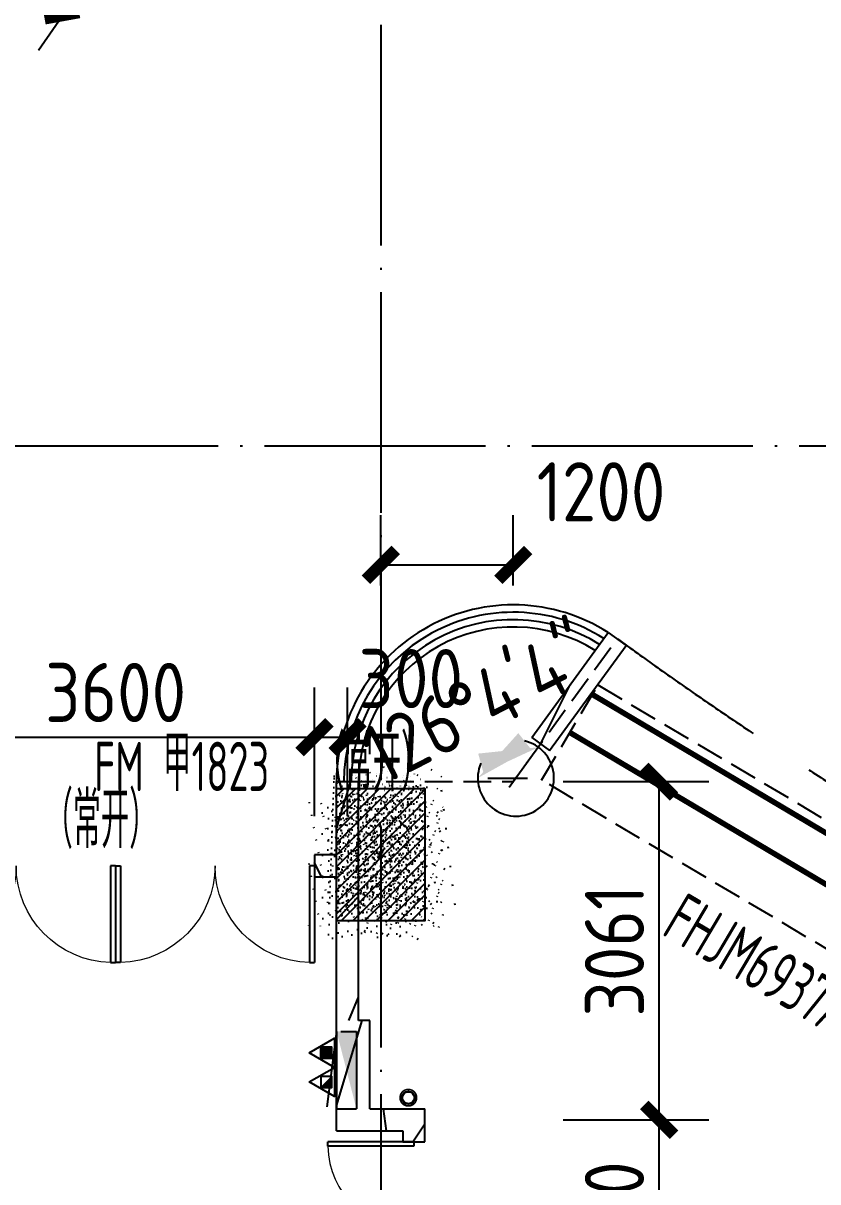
# Model space of a CAD drawing. Header units: inches. Extents: x 0 to 1813292486, y 0 to 3473589894.
# Drawn here: x 600462399 to 600469593, y 3473237557 to 3473248045 of the extents above; entities that cross this region are included whole.
import ezdxf
from ezdxf.enums import TextEntityAlignment as Align
from ezdxf.xclip import XClip

# ---------------------------------------------------------------- set-up
doc = ezdxf.new("R2010")
doc.units = ezdxf.units.IN
doc.header["$LTSCALE"] = 1000
doc.header["$MEASUREMENT"] = 0
doc.header["$XCLIPFRAME"] = 2
for name, pattern in [('AX-MALL-DIM-P02$0$DASH', [0.35, 0.25, -0.1]), ('AX-MALL-GIRD-200$0$DOTE', [2.4200000000000004, 2, -0.2, 0.02, -0.2]), ('AX-MALL-WALL-P02-QT$0$Ax-Dxs-Wall-P01-150$0$DASH', [0.35, 0.25, -0.1]), ('AX-MALL-WALL-P02-QT$0$DASH', [0.35, 0.25, -0.1])]:
    doc.linetypes.add(name, pattern=pattern)
for name, color, linetype in [('A-Anno-Note', 241, 'Continuous'), ('AX-MALL-DIM-P02$0$A-Anno-Dims', 3, 'Continuous'), ('AX-MALL-DIM-P02$0$A-Detl-Patt', 8, 'Continuous'), ('AX-MALL-DIM-P02$0$A-Detl-Thin', 131, 'Continuous'), ('AX-MALL-GIRD-200$0$A-Grid', 222, 'AX-MALL-GIRD-200$0$DOTE'), ('AX-MALL-P02-200$0$A-Anno-Note', 241, 'Continuous'), ('AX-MALL-WALL-P02$0$A-Anno-Note', 241, 'Continuous'), ('AX-MALL-WALL-P02-QT$0$A-Curt', 151, 'Continuous'), ('AX-MALL-WALL-P02-QT$0$A-Detl-Fine', 152, 'Continuous'), ('AX-MALL-WALL-P02-QT$0$A-Detl-Thin', 131, 'Continuous'), ('AX-MALL-WALL-P02-QT$0$A-Wall', 2, 'Continuous'), ('AX-MALL-WALL-P02-QT$0$A-Wall-Patt', 13, 'Continuous'), ('AX-MALL-WALL-P02-QT$0$A-Wind', 4, 'Continuous'), ('AX-MALL-WORD-P02$0$A-Wind-Iden', 11, 'Continuous'), ('AX-MALL-ZTKD-P02$0$A-Anno-Dims', 3, 'Continuous'), ('AX-MALL-ZTKD-P02$0$A-Anno-Note', 241, 'Continuous'), ('PX-MALL-P02-LG$0$P-Exsh', 31, 'Continuous'), ('PX-MALL-P02-LG$0$P-Hydt-Boxx', 221, 'Continuous'), ('PX-MALL-P02-LG$0$P-Hydt-Pipe', 221, 'Continuous'), ('PX-MALL-P02-LG$0$P-Pipe-Risr', 7, 'Continuous'), ('PX-MALL-P02-LG$0$P-Pipe-Risr-Arch', 6, 'Continuous'), ('PX-MALL-P02-LG$0$P-Pipe-Risr-W100', 6, 'Continuous'), ('PX-MALL-P02-LG$0$P-Pipe-Risr-W50', 6, 'Continuous'), ('SX-MALL-WALL-L-1F~2F$0$S-COLU', 30, 'Continuous'), ('SX-MALL-WALL-L-1F~2F$0$S-PATT-WALL', 83, 'Continuous'), ('SX-MALL-WALL-L-1F~2F$0$单形心', 4, 'Continuous'), ('SX-MALL-WALL-L-2F~3F$0$单形心', 4, 'Continuous')]:
    doc.layers.add(name, color=color, linetype=linetype)
doc.styles.add('AX-MALL-DIM-P02$0$_TCH_DIM_T3', font='gbenor.shx')
doc.styles.add('AX-MALL-WORD-P02$0$_TCH_WINDOW', font='gbenor.shx', dxfattribs={"bigfont": 'gbcbig.shx'})
doc.styles.add('AX-MALL-ZTKD-P02$0$_TCH_DIM_T3', font='gbenor.shx')
doc.styles.add('PX-MALL-P02-LG$0$jzfz', font='gbenor.shx', dxfattribs={"bigfont": 'gbcbig.shx'})
doc.dimstyles.new('AX-MALL-DIM-P02$0$_TCH_ARCH&&180', dxfattribs={"dimtxt": 535.5, "dimasz": 270, "dimexe": 450, "dimexo": 450, "dimgap": 137.25, "dimtad": 1, "dimdec": 0, "dimzin": 0, "dimdsep": 46, "dimtxsty": 'AX-MALL-DIM-P02$0$_TCH_DIM_T3', "dimblk": 'AX-MALL-DIM-P02$0$_ArchTick', "dimcen": 0.09, "dimclrt": 7, "dimazin": 2, "dimtfac": 1, "dimtdec": 0, "dimtix": 1, "dimtmove": 2, "dimatfit": 3, "dimfxl": 500, "dimtolj": 1, "dimtzin": 0, "dimarcsym": 0})
doc.dimstyles.new('AX-MALL-DIM-P02$0$_TCH_ARROW&&180', dxfattribs={"dimtxt": 535.5, "dimasz": 540, "dimexe": 450, "dimexo": 450, "dimgap": 137.25, "dimtad": 1, "dimdec": 0, "dimzin": 0, "dimdsep": 46, "dimtxsty": 'AX-MALL-DIM-P02$0$_TCH_DIM_T3', "dimcen": 0.09, "dimclrt": 7, "dimaunit": 1, "dimadec": 3, "dimazin": 2, "dimtfac": 1, "dimtdec": 0, "dimtix": 1, "dimtmove": 2, "dimatfit": 3, "dimfxl": 500, "dimtolj": 1, "dimtzin": 0, "dimarcsym": 0})
doc.dimstyles.new('AX-MALL-ZTKD-P02$0$_TCH_ARCH&&150', dxfattribs={"dimtxt": 446.25, "dimasz": 225, "dimexe": 375, "dimexo": 375, "dimgap": 114.375, "dimtad": 1, "dimdec": 0, "dimzin": 0, "dimdsep": 46, "dimtxsty": 'AX-MALL-ZTKD-P02$0$_TCH_DIM_T3', "dimblk": 'AX-MALL-ZTKD-P02$0$_ArchTick', "dimcen": 0.09, "dimclrt": 7, "dimazin": 2, "dimtfac": 1, "dimtdec": 0, "dimtix": 1, "dimtmove": 2, "dimatfit": 3, "dimfxl": 500, "dimtolj": 1, "dimtzin": 0, "dimarcsym": 0})
pattern_1 = [(45, (0, 359.0227), (-353.55353201463, 353.55353201463), [])]

# ---------------------------------------------------------------- blocks, each defined once
blk = doc.blocks.new('AX-MALL-WORD-P02')
at = {"layer": 'AX-MALL-WORD-P02$0$A-Wind-Iden', "style": 'AX-MALL-WORD-P02$0$_TCH_WINDOW', "width": 0.7}
for s, height, rotation, p in [('FM', 446.25, 339.5681611511459, (600283779.2950351, 3473139868.978135)), ('甲', 506.3829787234042, 339.5681611511459, (600284364.7408543, 3473139650.882386)), ('（常开）', 506.3829787234042, 339.5681611511459, (600283179.9500128, 3473139542.353652)), ('1823', 446.25, 339.5681611511459, (600284606.539503, 3473139560.805294)), ('（常开）', 506.3829787234042, 339.5681611511459, (600285665.9176518, 3473139166.155845)), ('FHJM6937A', 446.25, 308.9059162501424, (600288130.5233169, 3473136868.999086))]:
    blk.add_text(s, height=height, rotation=rotation, dxfattribs=at).set_placement(p)
blk = doc.blocks.new('AX-MALL-GIRD-200')
at = {"layer": 'AX-MALL-GIRD-200$0$A-Grid'}
for p, q in [((600308063.3157052, 3473197622.839416), (600269333.7767559, 3473093659.112334)), ((600229622.1740841, 3473163378.493353), (600587518.1781827, 3473030051.730071))]:
    blk.add_line(p, q, dxfattribs=at)
blk = doc.blocks.new('*U123')
at = {"layer": 'AX-MALL-WALL-P02-QT$0$A-Detl-Fine', "color": 152, "linetype": 'AX-MALL-WALL-P02-QT$0$Ax-Dxs-Wall-P01-150$0$DASH'}
blk.add_lwpolyline([(-999.9999999501719, 21375.55205015665), (-999.999999942652, 14394.18370844236), (5.362267074815463e-08, 14394.18370843864), (4.610285486705834e-08, 21375.55205016038)], close=True, dxfattribs=at)
at = {"layer": 'AX-MALL-WALL-P02-QT$0$A-Detl-Thin', "linetype": 'AX-MALL-WALL-P02-QT$0$Ax-Dxs-Wall-P01-150$0$DASH', "const_width": 49.99999999999998}
for points in [[(-899.9999999463773, 14394.18370843864), (-899.9999999538971, 21375.55205015292)], [(-499.999999942652, 14394.18370844236), (-499.9999999501719, 21375.55205015665)]]:
    blk.add_lwpolyline(points, dxfattribs=at)
blk = doc.blocks.new('SX-MALL-WALL-L-1F~2F$0$BANWANG_XINGXIN')
at = {"color": 0}
for points in [[(0.7071067811865476, 0.7071067811865475), (-0.7071067811865477, -0.7071067811865475)], [(-0.7071067811865475, 0.7071067811865476), (0.7071067811865474, -0.7071067811865477)]]:
    blk.add_lwpolyline(points, dxfattribs=at)
blk = doc.blocks.new('SX-MALL-WALL-L-1F~2F')
at = {"layer": 'SX-MALL-WALL-L-1F~2F$0$S-PATT-WALL'}
h = blk.add_hatch(dxfattribs=at)
h.set_pattern_fill('钢筋混凝土', color=256, scale=15, pattern_type=2)
h.set_pattern_definition([(24.56816131876918, (600332848.5159376, 3473133887.589986), (-31.18316060756021, 68.21004687377882), []), (29.56816131876925, (600332848.5159376, 3473133887.589986), (97.53445422577846, -46.37920049590846), [11.24999999999976, -123.7499999999981]), (334.5681613187692, (600332848.5159376, 3473133887.589986), (19.8843977583576, 112.9961142864107), [8.999999999999757, -98.99999999999805]), (80.01956131876923, (600332856.6438087, 3473133883.725054), (117.4189029535321, 66.61682170576017), [9.5610285, -105.1713168]), (25.75236131876918, (600332858.9887226, 3473133915.702631), (141.3476152674957, -79.15081590010527), [16.87499999999999, -185.6249999999999]), (76.20376131876925, (600332870.7676862, 3473133909.106722), (182.3878362713222, 87.98253900728308), [14.3415432, -157.75695]), (330.7523613187692, (600332858.9887226, 3473133915.702631), (182.3877676118969, 87.98268144025063), [13.5, -148.4999999999999]), (0.5681613187692685, (600332870.4268485, 3473133903.438077), (62.82047321120105, -87.84980446922418), [11.25, -123.75]), (305.5681613187692, (600332870.4268485, 3473133903.438077), (72.17288940056437, 89.18848105901375), [8.999999999999998, -98.99999999999999]), (51.01956131876926, (600332875.6618834, 3473133896.117257), (134.9933625470349, 1.33857134020591), [9.5610285, -105.1713168]), (17.06816131876921, (600332848.5159376, 3473133887.589986), (19.14085714793764, 46.1558949392409), [0.7499999999999999, -97.79999999999998, 0.7499999999999999, -100.5, 0.7499999999999999, -99.37499999999999]), (347.0681613187692, (600332848.5159376, 3473133887.589986), (57.63084699394109, 41.66442757030211), [0.7499999999999999, -57.29999999999999, 0.7499999999999999, -95.54999999999998, 0.7499999999999999, -37.87499999999999]), (307.0681613187692, (600332817.170339, 3473133899.267141), (73.85474001336533, -31.12342331039777), [0.7499999999999849, -37.49999999999903, 0.7499999999999849, -116.9999999999981, 0.7499999999999849, -155.2499999999961]), (297.0681613187692, (600332803.1140169, 3473133904.503534), (87.2164167648191, -16.46683781742514), [0.7499999999999999, -48.74999999999999, 0.7499999999999999, -77.69999999999997, 0.7499999999999999, -110.25])])
h.paths.add_polyline_path([(600285844.6210215, 3473139125.862175), (600286594.2915387, 3473138846.587914), (600286175.3801407, 3473137722.082134), (600285425.7096236, 3473138001.356397)])
at = {"layer": 'SX-MALL-WALL-L-1F~2F$0$S-COLU'}
blk.add_lwpolyline([(600285844.6210215, 3473139125.862175), (600286594.2915387, 3473138846.587914), (600286175.3801407, 3473137722.082134), (600285425.7096236, 3473138001.356397)], close=True, dxfattribs=at)
at = {"layer": 'SX-MALL-WALL-L-1F~2F$0$单形心', "color": 1, "xscale": 50, "yscale": 50, "zscale": 50}
blk.add_blockref('SX-MALL-WALL-L-1F~2F$0$BANWANG_XINGXIN', (600286010.0005811, 3473138423.972155), dxfattribs=at)
blk = doc.blocks.new('SX-MALL-WALL-L-2F~3F$0$BANWANG_XINGXIN')
at = {"color": 0}
for points in [[(0.7071067811865476, 0.7071067811865475), (-0.7071067811865477, -0.7071067811865475)], [(-0.7071067811865475, 0.7071067811865476), (0.7071067811865474, -0.7071067811865477)]]:
    blk.add_lwpolyline(points, dxfattribs=at)
blk = doc.blocks.new('SX-MALL-WALL-L-2F~3F')
ref = blk.add_blockref('SX-MALL-WALL-L-1F~2F', (0, 0))
XClip(ref).set_block_clipping_path([(600349769.7341375, 3473074679.418533), (600357001.7302529, 3473071985.287766), (600356499.8725733, 3473070638.124951), (600359302.5086629, 3473069594.060767), (600362345.1765132, 3473077761.653201), (600381551.4312518, 3473070606.759726), (600391553.7259278, 3473066880.611454), (600387749.827644, 3473056669.608357), (600391632.1759799, 3473055223.319679), (600395635.5522461, 3473065969.791956), (600406982.2408491, 3473061742.817497), (600403058.8006672, 3473051210.921831), (600412723.2437257, 3473047610.6332), (600445093.3740637, 3473134503.466942), (600393055.2444371, 3473153889.197227), (600387463.4997383, 3473138878.984498), (600380158.3525343, 3473141600.366193), (600382830.751978, 3473148774.027779), (600388210.8522022, 3473146769.782572), (600390696.2253517, 3473153441.399696), (600277474.697425, 3473195619.741203), (600273446.9822528, 3473184807.934726), (600257129.111771, 3473190886.82031), (600241575.9633431, 3473149136.690594), (600258197.8999482, 3473142944.531458), (600255239.7303221, 3473135003.762026), (600263182.3271956, 3473132044.911624), (600260741.6763649, 3473125493.34496), (600269350.4970673, 3473122286.306632), (600271511.1407766, 3473128086.235537), (600286270.1853781, 3473122588.058336), (600284109.5416689, 3473116788.129431), (600282580.7823727, 3473112684.400902), (600291840.7574171, 3473109234.788475), (600290827.7957876, 3473106515.642598), (600293360.405141, 3473105572.171298), (600294731.2544166, 3473109252.0137), (600323175.4764534, 3473098655.706329), (600321336.3302773, 3473093718.790065), (600344750.773286, 3473084996.222976), (600341987.4689643, 3473077578.540671), (600344583.6790427, 3473076611.376234), (600346015.5062013, 3473080454.904757), (600351201.5612961, 3473078522.947055)])
at = {"layer": 'SX-MALL-WALL-L-2F~3F$0$单形心', "color": 1, "xscale": 50, "yscale": 50, "zscale": 50}
blk.add_blockref('SX-MALL-WALL-L-2F~3F$0$BANWANG_XINGXIN', (600286010.0005811, 3473138423.972155), dxfattribs=at)
blk = doc.blocks.new('SX-MALL-WALL-2F~3F')
blk.add_blockref('SX-MALL-WALL-L-2F~3F', (0, 0))
blk = doc.blocks.new('AX-MALL-WALL-P02-QT$0$$DorLib2D$00000002')
for p, q in [((-0.5, -5.684341886080802e-17), (-0.5000000000000007, 0.4875)), ((-0.4750000000000007, 0.4875), (-0.5000000000000007, 0.4875)), ((-0.475, -2.842170943040401e-17), (-0.4750000000000007, 0.4875)), ((0.475, -2.842170943040401e-17), (0.4750000000000007, 0.4875)), ((0.4750000000000007, 0.4875), (0.5000000000000007, 0.4875)), ((0.5, -5.684341886080802e-17), (0.5000000000000007, 0.4875)), ((-0.5, -5.684341886080802e-17), (-0.475, -2.842170943040401e-17)), ((0.5, -5.684341886080802e-17), (0.475, -2.842170943040401e-17))]:
    blk.add_line(p, q)
at = {"lineweight": 13}
for centre, start, end in [((-0.4875, -4.263256414560601e-17), 0, 88.53071641864632), ((0.4875, -4.263256414560601e-17), 91.4692835813537, 180)]:
    blk.add_arc(centre, 0.4875, start, end, dxfattribs=at)
blk = doc.blocks.new('AX-MALL-WALL-P02-QT')
at = {"layer": 'AX-MALL-WALL-P02-QT$0$A-Wall-Patt'}
h = blk.add_hatch(dxfattribs=at)
h.set_pattern_fill('普通砖', color=256, scale=200, style=0)
h.set_pattern_definition(pattern_1)
h.paths.add_polyline_path([(600287770.5543624, 3473138773.005545), (600288752.1440969, 3473139422.717504), (600288641.7552958, 3473139589.493739), (600287660.1655611, 3473138939.78178)])
h = blk.add_hatch(dxfattribs=at)
h.set_pattern_fill('普通砖', color=256, scale=200, style=0)
h.set_pattern_definition(pattern_1)
h.paths.add_polyline_path([(600285662.7285768, 3473138446.627618), (600285787.673663, 3473138400.081907), (600286053.4248389, 3473139113.451689), (600285866.0072094, 3473139183.270255), (600285635.1653167, 3473138563.609288)])
h = blk.add_hatch(dxfattribs=at)
h.set_pattern_fill('普通砖', color=256, scale=200, style=0)
h.set_pattern_definition(pattern_1)
h.paths.add_polyline_path([(600285635.1653167, 3473138563.609288), (600285447.7476904, 3473138633.427854), (600285377.9291242, 3473138446.010224), (600285565.3467505, 3473138376.191659), (600285662.7285767, 3473138446.627618)])
h = blk.add_hatch(dxfattribs=at)
h.set_pattern_fill('普通砖', color=256, scale=200, style=0)
h.set_pattern_definition(pattern_1)
h.paths.add_polyline_path([(600285111.5260695, 3473137157.977068), (600285298.943699, 3473137088.158502), (600285787.673663, 3473138400.081907), (600285662.7285768, 3473138446.627618), (600285565.3467505, 3473138376.191659)])
h = blk.add_hatch(dxfattribs=at)
h.set_pattern_fill('普通砖', color=256, scale=200, style=0)
h.set_pattern_definition(pattern_1)
h.paths.add_polyline_path([(600284762.4332379, 3473136220.888922), (600285113.3782482, 3473136303.578701), (600285392.6525139, 3473137053.24922), (600285111.5260698, 3473137157.977069)])
h = blk.add_hatch(dxfattribs=at)
h.set_pattern_fill('普通砖', color=256, scale=200, style=0)
h.set_pattern_definition(pattern_1)
h.paths.add_polyline_path([(600285113.3782482, 3473136303.578701), (600284762.4332379, 3473136220.888922), (600285324.6813077, 3473136011.435018), (600285581.9175032, 3473136129.034081)])
h = blk.add_hatch(dxfattribs=at)
h.set_pattern_fill('普通砖', color=256, scale=200, style=0)
h.set_pattern_definition(pattern_1)
h.paths.add_polyline_path([(600285324.6813077, 3473136011.435018), (600285289.7720246, 3473135917.726203), (600285477.189654, 3473135847.907637), (600285581.9175032, 3473136129.034081)])
at = {"layer": 'AX-MALL-WALL-P02-QT$0$A-Curt'}
for centre, radius, start, end in [((600287365.3482445, 3473138624.721724), 1600.000000212772, 37.08380409213955, 159.5681612991671), ((600287365.3482447, 3473138624.721724), 1533.333333531828, 37.23981762925915, 159.5681612914155), ((600287365.3482445, 3473138624.721724), 1466.666666844308, 37.41004591409863, 159.5681613036666), ((600287365.3482447, 3473138624.721724), 1400.000000277665, 37.59652617200314, 159.5681612771039)]:
    blk.add_arc(centre, radius, start, end, dxfattribs=at)
at = {"layer": 'AX-MALL-WALL-P02-QT$0$A-Detl-Thin', "linetype": 'AX-MALL-WALL-P02-QT$0$DASH', "ltscale": 6}
blk.add_lwpolyline([(600288699.5567336, 3473139507.831172, 0.1992234664428534), (600311521.0187526, 3473124134.704201, -0.04596191919102646), (600322082.2833294, 3473120967.36366, -0.04596191919102646)], format="xyb", dxfattribs=at)
at = {"layer": 'AX-MALL-WALL-P02-QT$0$A-Wall'}
for p, q in [((600287660.1655611, 3473138939.78178), (600288641.7552958, 3473139589.493739)), ((600288641.7552958, 3473139589.493739), (600288752.1440969, 3473139422.717504)), ((600287770.5543624, 3473138773.005545), (600288752.1440969, 3473139422.717504)), ((600285635.1653167, 3473138563.609288), (600285866.0072094, 3473139183.270255)), ((600285866.0072094, 3473139183.270255), (600286053.4248389, 3473139113.451689)), ((600285787.673663, 3473138400.081907), (600286053.4248389, 3473139113.451689)), ((600287660.1655611, 3473138939.78178), (600287770.5543624, 3473138773.005545)), ((600285447.7476904, 3473138633.427854), (600285377.9291242, 3473138446.010224)), ((600285635.1653167, 3473138563.609288), (600285447.7476904, 3473138633.427854)), ((600285377.9291242, 3473138446.010224), (600285565.3467505, 3473138376.191659)), ((600285111.5260695, 3473137157.977068), (600285565.3467505, 3473138376.191659)), ((600285298.943699, 3473137088.158502), (600285787.673663, 3473138400.081907)), ((600284762.4332379, 3473136220.888922), (600285111.5260698, 3473137157.977069)), ((600285113.3782482, 3473136303.578701), (600285392.6525139, 3473137053.24922)), ((600285392.6525139, 3473137053.24922), (600285298.943699, 3473137088.158502)), ((600284762.4332379, 3473136220.888922), (600285324.6813077, 3473136011.435018)), ((600285113.3782482, 3473136303.578701), (600285581.9175032, 3473136129.034081)), ((600285477.189654, 3473135847.907637), (600285581.9175032, 3473136129.034081)), ((600285324.6813077, 3473136011.435018), (600285289.7720246, 3473135917.726203)), ((600285289.7720246, 3473135917.726203), (600285477.189654, 3473135847.907637))]:
    blk.add_line(p, q, dxfattribs=at)
at = {"layer": 'AX-MALL-WALL-P02-QT$0$A-Detl-Thin'}
blk.add_blockref('SX-MALL-WALL-2F~3F', (0, 0), dxfattribs=at)
at = {"layer": 'AX-MALL-WALL-P02-QT$0$A-Detl-Thin', "color": 5, "xscale": -1, "rotation": 38.90591628320735}
blk.add_blockref('*U123', (600301035.6095546, 3473121915.066171), dxfattribs=at)
at = {"layer": 'AX-MALL-WALL-P02-QT$0$A-Wind'}
blk.add_blockref('AX-MALL-GIRD-200', (0, 0), dxfattribs=at)
at = {"layer": 'AX-MALL-WALL-P02-QT$0$A-Wind', "zscale": 200}
for p, xscale, yscale, rotation in [((600282882.7004105, 3473139482.269684), 1800, -1800, 339.5681613151826), ((600284569.4590752, 3473138853.902587), 1800, -1800, 339.5681613151826), ((600285104.206574, 3473135133.146403), 1600, 1600, 69.56816130646175)]:
    blk.add_blockref('AX-MALL-WALL-P02-QT$0$$DorLib2D$00000002', p, dxfattribs=dict(at, xscale=xscale, yscale=yscale, rotation=rotation))
blk = doc.blocks.new('AX-MALL-WALL-P02')
at = {"layer": 'AX-MALL-WALL-P02$0$A-Anno-Note'}
blk.add_blockref('AX-MALL-WORD-P02', (0, 0), dxfattribs=at)
blk.add_blockref('AX-MALL-WALL-P02-QT', (0, 0), dxfattribs=at)
blk = doc.blocks.new('PX-MALL-P02-LG$0$XHS1')
at = {"layer": 'PX-MALL-P02-LG$0$P-Hydt-Boxx', "ltscale": 0.7}
for p, q in [((350.0030006170273, 240), (-332.898939371109, 327.2950124740601)), ((350.0030006170273, 240), (-349.9969996213913, 240)), ((-349.9969997406006, 239.9999995231628), (-349.9969996213913, 60)), ((350.0030003786087, 200), (350.003000497818, 60)), ((350.0030006170273, 60), (-349.996999502182, 60))]:
    blk.add_line(p, q, dxfattribs=at)
blk.add_solid([(350.0030006170273, 240), (350.0030002593994, 60.00000047683716), (-349.9969996213913, 60)], dxfattribs=at)
blk = doc.blocks.new('PX-MALL-P02-LG$0$MHQ')
at = {"layer": 'PX-MALL-P02-LG$0$P-Exsh', "ltscale": 0.7}
h = blk.add_hatch(dxfattribs=at)
h.set_pattern_fill('ANSI31', color=256, scale=25, style=0)
h.set_pattern_definition([(45, (-160019.2306599375, -42228.3236173685), (-28.0633003783411, 28.0633003783411), [])])
h.paths.add_polyline_path([(-75.0000000015425, 185.1731819980414), (75, 185.1731819980414), (75, 35.17318199802685), (-75.0000000015425, 35.17318199802685)])
for points in [[(0, 346.4101615137042), (-200, -1.455191522836685e-11), (200, -1.455191522836685e-11)], [(0, 346.4101615137042), (-200, -1.455191522836685e-11), (200, -1.455191522836685e-11)], [(0, 346.4101615137042), (-200, -1.455191522836685e-11), (200, -1.455191522836685e-11)], [(-75.0000000015425, 185.1731819980414), (75, 185.1731819980414), (75, 35.17318199802685), (-75.0000000015425, 35.17318199802685)]]:
    blk.add_lwpolyline(points, close=True, dxfattribs=at)
blk = doc.blocks.new('PX-MALL-P02-LG$0$20200929200250')
at = {"layer": 'PX-MALL-P02-LG$0$P-Exsh', "ltscale": 0.7, "xscale": 0.6600000001490116, "yscale": 0.6600000001490116, "zscale": 0.6600000001490116}
for p in [(-132.0000001192093, 40), (131.9999997615814, 40)]:
    blk.add_blockref('PX-MALL-P02-LG$0$MHQ', p, dxfattribs=at)
blk = doc.blocks.new('PX-MALL-P02-LG$0$20211220143732')
at = {"layer": 'PX-MALL-P02-LG$0$P-Exsh'}
blk.add_blockref('PX-MALL-P02-LG$0$20200929200250', (-374.9999999407155, 219.6219584928522), dxfattribs=at)
at = {"layer": 'PX-MALL-P02-LG$0$P-Hydt-Boxx', "ltscale": 0.7, "xscale": -1}
blk.add_blockref('PX-MALL-P02-LG$0$XHS1', (-349.9969999989844, 0), dxfattribs=at)
blk = doc.blocks.new('PX-MALL-P02-LG$0$P-Risr')
at = {"layer": 'PX-MALL-P02-LG$0$P-Pipe-Risr-W50'}
h = blk.add_hatch(color=0, dxfattribs=at)
edge = h.paths.add_edge_path()
edge.add_ellipse((0, 0), major_axis=(47.05795628796547, 47.05795628796547), ratio=0.9999999999999695, start_angle=225.0000000000009, end_angle=405.0000000000009, ccw=False)
edge.add_ellipse((0, 0), major_axis=(47.05795628796764, 47.05795628796764), ratio=0.9999999999998785, start_angle=133.9675974886221, end_angle=225.0000000000035, ccw=False)
edge.add_line((-66.53919663240958, 1.199087783927098), (-54.4367953546693, 1.199087783927098))
edge.add_ellipse((0, 0), major_axis=(-38.50196423560672, 38.50196423560672), ratio=0.9999999999999859, start_angle=43.73814098242129, end_angle=134.9999999999996)
edge.add_ellipse((0, 0), major_axis=(38.50196423561096, 38.50196423561096), ratio=0.9999999999998216, start_angle=225.0000000000051, end_angle=405.0000000000051)
edge.add_ellipse((0, 0), major_axis=(38.50196423560679, 38.50196423560679), ratio=0.9999999999999831, start_angle=45.00000000000048, end_angle=133.7381409824204)
edge.add_line((-54.43679535467527, 1.199087783927098), (-66.53919663241555, 1.199087783927098))
edge.add_ellipse((0, 0), major_axis=(-47.05795628796762, 47.05795628796762), ratio=0.9999999999998742, start_angle=-45.00000000000358, end_angle=43.967597488629224, ccw=False)
at = {"layer": 'PX-MALL-P02-LG$0$P-Pipe-Risr-Arch', "ltscale": 0.7}
blk.add_circle((0, 0), 59.29000000000001, dxfattribs=at)
at = {"layer": 'PX-MALL-P02-LG$0$P-Pipe-Risr-W100', "color": 0, "const_width": 15}
blk.add_lwpolyline([(-75, 0, 1), (75, 0, 1)], format="xyb", close=True, dxfattribs=at)
at = {"layer": 'PX-MALL-P02-LG$0$P-Pipe-Risr-W50'}
blk.add_circle((0, 0), 54.45000000000001, dxfattribs=at)
at = {"layer": 'PX-MALL-P02-LG$0$P-Pipe-Risr', "style": 'PX-MALL-P02-LG$0$jzfz', "width": 0.6, "flags": 1}
for tag, p in [('SYS-MARK', (0.3310501334344735, -45.65933377496549)), ('RANGE', (0.3337570973526454, -45.67887874227017))]:
    blk.add_attdef(tag, text='', height=0.015625, dxfattribs=at).set_placement(p, align=Align.MIDDLE)
blk = doc.blocks.new('PX-MALL-P02-LG')
at = {"layer": 'PX-MALL-P02-LG$0$P-Exsh', "xscale": -1, "rotation": 69.56816081045531}
blk.add_blockref('PX-MALL-P02-LG$0$20211220143732', (600285057.152958, 3473136324.524269), dxfattribs=at)
at = {"layer": 'PX-MALL-P02-LG$0$P-Hydt-Pipe', "color": 221, "rotation": 339.5681614230286}
blk.add_blockref('PX-MALL-P02-LG$0$P-Risr', (600285476.2573767, 3473136275.109128), dxfattribs=at)
blk = doc.blocks.new('AX-MALL-ZTKD-P02$0$_ArchTick')
at = {"color": 0, "linetype": 'ByBlock', "const_width": 0.4}
blk.add_lwpolyline([(-0.5, -0.5), (0.5, 0.5)], dxfattribs=at)
blk = doc.blocks.new('*D1876')
at = {"layer": 'AX-MALL-ZTKD-P02$0$A-Anno-Dims', "color": 0, "lineweight": -2, "transparency": 16777216}
for p, q in [((600278806.6054921, 3473159544.376032), (600277212.160917, 3473158433.220077)), ((600277519.8214166, 3473158647.626272), (600285955.9827693, 3473146542.222315)), ((600287242.7668447, 3473147438.972075), (600285648.3222697, 3473146327.816119))]:
    blk.add_line(p, q, dxfattribs=at)
at = {"layer": 'AX-MALL-ZTKD-P02$0$A-Anno-Dims', "color": 0, "lineweight": -2, "transparency": 16777216, "xscale": 225, "yscale": 225, "zscale": 225}
for p, rotation in [((600277519.8214166, 3473158647.626272), 124.8723389370086), ((600285955.9827693, 3473146542.222315), 304.8723389370085)]:
    blk.add_blockref('AX-MALL-ZTKD-P02$0$_ArchTick', p, dxfattribs=dict(at, rotation=rotation))
at = {"layer": 'AX-MALL-ZTKD-P02$0$A-Anno-Dims', "color": 7, "transparency": 16777216, "insert": (600282014.7965424, 3473152787.88987), "char_height": 446.25, "attachment_point": 5, "rotation": 304.8723389370086, "style": 'AX-MALL-ZTKD-P02$0$_TCH_DIM_T3'}
blk.add_mtext('\\A1;14755', dxfattribs=at)
blk = doc.blocks.new('AX-MALL-DIM-P02$0$_ArchTick')
at = {"color": 0, "linetype": 'ByBlock', "const_width": 0.4}
blk.add_lwpolyline([(-0.5, -0.5), (0.5, 0.5)], dxfattribs=at)
blk = doc.blocks.new('*D513')
at = {"layer": 'AX-MALL-DIM-P02$0$A-Anno-Dims', "color": 0, "lineweight": -2, "transparency": 16777216}
for p, q in [((600282196.412852, 3473140218.142899), (600282602.4448421, 3473141308.075806)), ((600282445.3530679, 3473140886.38614), (600285818.8703963, 3473139629.651944)), ((600285569.9301802, 3473138961.408703), (600285975.9621705, 3473140051.34161))]:
    blk.add_line(p, q, dxfattribs=at)
at = {"layer": 'AX-MALL-DIM-P02$0$A-Anno-Dims', "color": 0, "lineweight": -2, "transparency": 16777216, "xscale": 270, "yscale": 270, "zscale": 270}
for p, rotation in [((600282445.3530679, 3473140886.38614), 159.5681612839068), ((600285818.8703963, 3473139629.651944), 339.5681612839068)]:
    blk.add_blockref('AX-MALL-DIM-P02$0$_ArchTick', p, dxfattribs=dict(at, rotation=rotation))
at = {"layer": 'AX-MALL-DIM-P02$0$A-Anno-Dims', "color": 7, "transparency": 16777216, "insert": (600284273.494329, 3473140637.539741), "char_height": 535.5, "attachment_point": 5, "rotation": 339.5681612839068, "style": 'AX-MALL-DIM-P02$0$_TCH_DIM_T3'}
blk.add_mtext('\\A1;3600', dxfattribs=at)
blk = doc.blocks.new('*D514')
at = {"layer": 'AX-MALL-DIM-P02$0$A-Anno-Dims', "color": 0, "lineweight": -2, "transparency": 16777216}
for p, q in [((600285569.9301802, 3473138961.408702), (600285975.9621702, 3473140051.341609)), ((600285851.0566213, 3473138856.680854), (600286257.0886114, 3473139946.613761)), ((600285818.8703958, 3473139629.651943), (600286099.9968369, 3473139524.924095))]:
    blk.add_line(p, q, dxfattribs=at)
at = {"layer": 'AX-MALL-DIM-P02$0$A-Anno-Dims', "color": 0, "lineweight": -2, "transparency": 16777216, "xscale": 270, "yscale": 270, "zscale": 270}
for p, rotation in [((600285818.8703958, 3473139629.651943), 159.5681612975822), ((600286099.9968369, 3473139524.924095), 339.5681612975822)]:
    blk.add_blockref('AX-MALL-DIM-P02$0$_ArchTick', p, dxfattribs=dict(at, rotation=rotation))
at = {"layer": 'AX-MALL-DIM-P02$0$A-Anno-Dims', "color": 7, "transparency": 16777216, "insert": (600286821.3326967, 3473139822.854256), "char_height": 535.5, "attachment_point": 5, "rotation": 339.56816129758215, "style": 'AX-MALL-DIM-P02$0$_TCH_DIM_T3'}
blk.add_mtext('\\A1;300', dxfattribs=at)
blk = doc.blocks.new('*D518')
at = {"layer": 'AX-MALL-DIM-P02$0$A-Anno-Dims', "color": 0, "lineweight": -2, "transparency": 16777216}
for p, q in [((600287159.8906584, 3473138735.764274), (600287497.2423911, 3473138610.090855)), ((600287611.214483, 3473138787.460013), (600287311.0172602, 3473138588.760171))]:
    blk.add_line(p, q, dxfattribs=at)
blk.add_arc((600287398.7034945, 3473138646.799485), 344.8456482887268, 136.5650857736238, 56.50355788013666, dxfattribs=at)
at = {"layer": 'AX-MALL-DIM-P02$0$A-Anno-Dims', "color": 0, "transparency": 16777216}
for points in [[(600287616.8838003, 3473138848.795537), (600287561.1536098, 3473139019.950864), (600287075.552725, 3473138767.182629)], [(600287156.0845251, 3473138973.553257), (600287140.4990963, 3473138794.229264), (600287686.2637893, 3473138837.134973)]]:
    blk.add_solid(points, dxfattribs=at)
at = {"layer": 'AX-MALL-DIM-P02$0$A-Anno-Dims', "color": 7, "transparency": 16777216, "insert": (600287313.3722808, 3473139391.774035), "char_height": 535.5, "attachment_point": 5, "rotation": 6.5343218299662045, "style": 'AX-MALL-DIM-P02$0$_TCH_DIM_T3'}
blk.add_mtext('\\A1;126°4\'4"', dxfattribs=at)
blk = doc.blocks.new('*D519')
at = {"layer": 'AX-MALL-DIM-P02$0$A-Anno-Dims', "color": 0, "lineweight": -2, "transparency": 16777216}
for p, q in [((600287787.0379112, 3473138467.62995), (600289024.6171988, 3473138006.595351)), ((600287534.2628433, 3473135295.014605), (600288602.9275328, 3473138163.687125)), ((600286718.3732215, 3473135598.957429), (600287955.9525093, 3473135137.92283))]:
    blk.add_line(p, q, dxfattribs=at)
at = {"layer": 'AX-MALL-DIM-P02$0$A-Anno-Dims', "color": 0, "lineweight": -2, "transparency": 16777216, "xscale": 270, "yscale": 270, "zscale": 270}
for p, rotation in [((600288602.9275328, 3473138163.687125), 69.5681613083856), ((600287534.2628433, 3473135295.014605), 249.5681613083856)]:
    blk.add_blockref('AX-MALL-DIM-P02$0$_ArchTick', p, dxfattribs=dict(at, rotation=rotation))
at = {"layer": 'AX-MALL-DIM-P02$0$A-Anno-Dims', "color": 7, "transparency": 16777216, "insert": (600287689.0744882, 3473136870.733462), "char_height": 535.5, "attachment_point": 5, "rotation": 69.56816130838561, "style": 'AX-MALL-DIM-P02$0$_TCH_DIM_T3'}
blk.add_mtext('\\A1;3061', dxfattribs=at)
blk = doc.blocks.new('*D520')
at = {"layer": 'AX-MALL-DIM-P02$0$A-Anno-Dims', "color": 0, "lineweight": -2, "transparency": 16777216}
for p, q in [((600286718.3732218, 3473135598.957429), (600287955.9525095, 3473135137.922831)), ((600286836.0771801, 3473133420.838313), (600287534.2628434, 3473135295.014605)), ((600286020.1875585, 3473133724.781137), (600287257.7668463, 3473133263.746538))]:
    blk.add_line(p, q, dxfattribs=at)
at = {"layer": 'AX-MALL-DIM-P02$0$A-Anno-Dims', "color": 0, "lineweight": -2, "transparency": 16777216, "xscale": 270, "yscale": 270, "zscale": 270}
for p, rotation in [((600287534.2628434, 3473135295.014605), 69.56816130972523), ((600286836.0771801, 3473133420.838313), 249.5681613097252)]:
    blk.add_blockref('AX-MALL-DIM-P02$0$_ArchTick', p, dxfattribs=dict(at, rotation=rotation))
at = {"layer": 'AX-MALL-DIM-P02$0$A-Anno-Dims', "color": 7, "transparency": 16777216, "insert": (600286805.6493126, 3473134499.309055), "char_height": 535.5, "attachment_point": 5, "rotation": 69.56816130972523, "style": 'AX-MALL-DIM-P02$0$_TCH_DIM_T3'}
blk.add_mtext('\\A1;2000', dxfattribs=at)
blk = doc.blocks.new('*D529')
at = {"layer": 'AX-MALL-DIM-P02$0$A-Anno-Dims', "color": 0, "lineweight": -2, "transparency": 16777216}
for p, q in [((600286860.4679554, 3473140706.926224), (600287083.0436423, 3473141304.397782)), ((600286925.951868, 3473140882.708116), (600288050.4576465, 3473140463.796717)), ((600287984.9737335, 3473140288.014825), (600288207.5494207, 3473140885.486383))]:
    blk.add_line(p, q, dxfattribs=at)
at = {"layer": 'AX-MALL-DIM-P02$0$A-Anno-Dims', "color": 0, "lineweight": -2, "transparency": 16777216, "xscale": 270, "yscale": 270, "zscale": 270}
for p, rotation in [((600286925.951868, 3473140882.708116), 159.5681613107477), ((600288050.4576465, 3473140463.796717), 339.5681613107477)]:
    blk.add_blockref('AX-MALL-DIM-P02$0$_ArchTick', p, dxfattribs=dict(at, rotation=rotation))
at = {"layer": 'AX-MALL-DIM-P02$0$A-Anno-Dims', "color": 7, "transparency": 16777216, "insert": (600289025.357219, 3473140805.826562), "char_height": 535.5, "attachment_point": 5, "rotation": 339.56816131074766, "style": 'AX-MALL-DIM-P02$0$_TCH_DIM_T3'}
blk.add_mtext('\\A1;1200', dxfattribs=at)
blk = doc.blocks.new('AX-MALL-ZTKD-P02')
at = {"layer": 'AX-MALL-ZTKD-P02$0$A-Anno-Note'}
blk.add_blockref('AX-MALL-GIRD-200', (0, 0), dxfattribs=at)
at = {"layer": 'AX-MALL-ZTKD-P02$0$A-Anno-Dims'}
dim = blk.add_aligned_dim(p1=(600279114.2659916, 3473159758.782228), p2=(600287550.4273443, 3473147653.37827), distance=-1943.430230290142, dimstyle='AX-MALL-ZTKD-P02$0$_TCH_ARCH&&150', dxfattribs=at)
dim.commit()
dim.dimension.update_dxf_attribs({"geometry": '*D1876', "text_midpoint": (600282014.7965424, 3473152787.88987)})
blk = doc.blocks.new('AX-MALL-DIM-P02')
at = {"layer": 'AX-MALL-DIM-P02$0$A-Detl-Patt', "linetype": 'AX-MALL-DIM-P02$0$DASH'}
for p in [(600288616.1700071, 3473139452.637733), (600285959.716024, 3473139148.360972)]:
    blk.add_line(p, (600287365.3482478, 3473138624.721724), dxfattribs=at)
at = {"layer": 'AX-MALL-DIM-P02$0$A-Detl-Thin'}
blk.add_blockref('AX-MALL-ZTKD-P02', (-2.384185791015625e-06, 9.5367431640625e-07), dxfattribs=at)
at = {"layer": 'AX-MALL-DIM-P02$0$A-Anno-Dims'}
for base, p1, p2, angle, picture, middle in [((600288050.4576465, 3473140463.796717), (600286703.3761809, 3473140285.236558), (600287827.8819594, 3473139866.325159), 339.56816131074766, '*D529', (600289025.357219, 3473140805.826562)), ((600286099.9968369, 3473139524.924095), (600285412.838406, 3473138539.719037), (600285693.9648472, 3473138434.991189), 339.568161382922, '*D514', (600286821.3326967, 3473139822.854256))]:
    dim = blk.add_linear_dim(base=base, p1=p1, p2=p2, angle=angle, dimstyle='AX-MALL-DIM-P02$0$_TCH_ARCH&&180', dxfattribs=at)
    dim.commit()
    dim.dimension.update_dxf_attribs({"geometry": picture, "text_midpoint": middle, "dimtype": 129})
for p1, p2, distance, picture, middle in [((600282039.3210775, 3473139796.453233), (600285412.8384057, 3473138539.719037), 1163.1060653790205, '*D513', (600284273.494329, 3473140637.539741)), ((600286296.6835555, 3473135756.049203), (600287365.348245, 3473138624.721724), -1320.6647548968654, '*D519', (600287689.0744882, 3473136870.733462)), ((600285598.4978924, 3473133881.87291), (600286296.6835555, 3473135756.049203), -1320.664754675654, '*D520', (600286805.6493126, 3473134499.309055))]:
    dim = blk.add_aligned_dim(p1=p1, p2=p2, distance=distance, dimstyle='AX-MALL-DIM-P02$0$_TCH_ARCH&&180', dxfattribs=at)
    dim.commit()
    dim.dimension.update_dxf_attribs({"geometry": picture, "text_midpoint": middle})
dim = blk.add_angular_dim_3p(base=(600287484.9116771, 3473138980.695682), center=(600287398.7034944, 3473138646.799485), p1=(600287986.4610124, 3473139035.834815), p2=(600286738.2009921, 3473138892.856048), dimstyle='AX-MALL-DIM-P02$0$_TCH_ARROW&&180', override={"dimgap": 0}, dxfattribs=at)
dim.commit()
dim.dimension.update_dxf_attribs({"geometry": '*D518', "text_midpoint": (600287313.3722808, 3473139391.774035), "dimtype": 133, "text_rotation": 6.534321829966203})
blk = doc.blocks.new('AX-MALL-P02-200')
at = {"layer": 'AX-MALL-P02-200$0$A-Anno-Note'}
blk.add_blockref('AX-MALL-WALL-P02', (0, 0), dxfattribs=at)
for name in ['AX-MALL-DIM-P02', 'PX-MALL-P02-LG']:
    blk.add_blockref(name, (0, 0), dxfattribs=at)

msp = doc.modelspace()

# ---------------------------------------------------------------- block references
at = {"layer": 'A-Anno-Note', "rotation": 20.43183869077545}
msp.add_blockref('AX-MALL-P02-200', (1250392458.527329, 9048125.682563305), dxfattribs=at)

doc.saveas('drawing.dxf')
